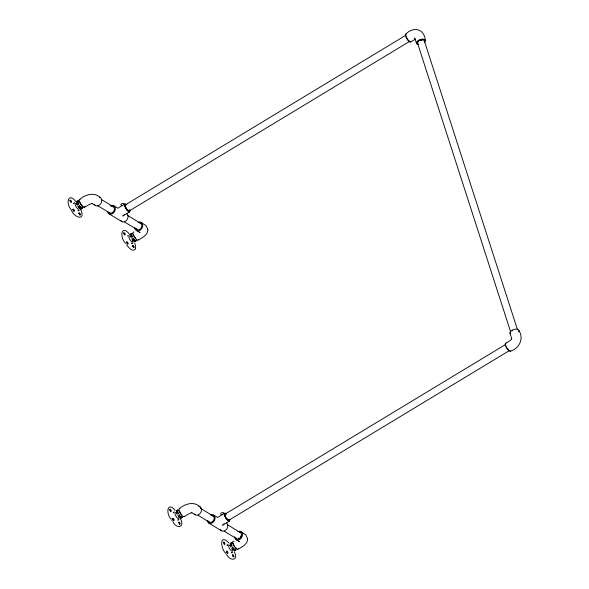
<?xml version="1.0" encoding="UTF-8"?>
<svg xmlns="http://www.w3.org/2000/svg" width="589" height="589" viewBox="0 0 589 589"><rect width="100%" height="100%" fill="white"/><g stroke="black" fill="none" stroke-linecap="round" stroke-linejoin="round"><path stroke-width="0.88" d="M518.857 330.422C524.262 338.484 519.196 348.688 510.398 351.221M76.761 202.918L76.68 203.742L77.77 203.072L77.829 202.277M76.798 202.248L76.879 201.431L77.991 200.768L78.926 201.291M77.888 201.578L77.939 200.915M78.02 202.299L78.565 204.162M78.079 201.475L78.131 200.812M81.061 208.933L81.113 208.27M81.245 208.962L81.311 208.167M80.266 208.454L81.201 208.977L82.313 208.315L82.394 207.497M82.431 206.827L82.482 206.408M130.463 235.571L131.17 237.75M130.5 234.901L130.581 234.076L131.693 233.413L132.628 233.943M131.531 234.923L131.472 235.718L130.405 236.366M131.59 234.231L131.642 233.561M131.722 234.952L132.267 236.815M131.781 234.12L131.84 233.458M134.763 241.586L134.815 240.923M134.947 241.615L135.014 240.813M136.081 240.172L136.015 240.967L134.903 241.63L133.968 241.1M136.096 240.15L136.044 240.813L135.249 240.327M176.509 512.15L176.428 512.967L177.51 512.297L177.576 511.502M176.545 511.473L176.626 510.656L177.738 509.993L178.673 510.523M177.628 510.803L177.679 510.14M177.76 511.532L178.305 513.387M177.826 510.7L177.878 510.037M180.801 518.165L180.852 517.503M180.992 518.187L181.051 517.392M180.006 517.679L180.948 518.21L182.06 517.547L182.141 516.722M230.13 545.613L230.211 544.796M230.247 544.126L230.328 543.301L231.44 542.638L232.375 543.168M231.278 544.148L231.212 544.943L230.144 545.591M231.33 543.456L231.381 542.793M231.462 544.177L232.014 546.04M231.529 543.352L231.58 542.683M234.503 550.811L234.562 550.148M234.694 550.84L234.753 550.045M235.843 549.375L235.762 550.192L234.65 550.855L233.715 550.332M78.182 210.501L78.05 211.024L79.353 210.236M177.922 519.726L177.79 520.256L179.093 519.461M511.642 338.918C512.202 339.419 507.055 342.739 505.634 343.21M135.477 248.794L135.573 246.261L134.667 242.882M135.441 248.882C132.996 252.762 128.476 247.38 126.819 245.186M124.345 214.536L122.784 216.016L129.698 211.819M224.092 523.761L222.532 525.241L229.445 521.051M129.889 234.636C120.966 223.297 119.493 237.566 125.582 243.426M228.981 543.095C219.079 532.427 220.529 549.036 225.933 553.55M226.566 554.411C229.82 561.177 238.832 561.133 234.415 552.107M133.055 242.889L131.708 243.728L131.877 242.882M232.795 552.114L231.492 552.902L231.639 552.268M79.596 199.428C85.191 194.569 94.321 191.719 100.351 197.617M74.656 202.645L73.397 203.404L73.971 203.522M79.095 207.483L79.986 206.945L80.781 207.431M84.36 207.438L89.845 204.14L92.134 203.529M405.887 33.978C413.699 26.085 424.5 28.92 425.324 40.442M124.846 204.015L117.91 208.204L113.692 205.738M406.439 34.891L125.442 204.825A3.6 1.259 58.8 0 0 126.576 209.161A3.6 1.259 58.8 0 0 129.411 210.457M129.109 211.017L409.318 41.554M410.658 41.996L415.127 39.294M128.358 235.298L127.452 236.079M130.618 236.366L131.509 235.828L132.238 237.109M132.797 240.135L133.688 239.598L134.483 240.076M138.062 240.091C142.015 237.912 148.502 234.849 147.795 229.209M179.336 508.653C184.931 503.794 194.068 500.944 200.091 506.842M174.396 511.87L173.137 512.636L173.718 512.747M177.849 515.449L178.585 516.73L179.652 516.082L178.916 514.801M178.842 516.708L179.733 516.17L180.521 516.656M184.107 516.671L189.584 513.365L191.926 512.776M224.593 513.247L217.658 517.429L213.439 514.963M225.182 514.05L505.399 344.594M228.849 520.242L509.065 350.786M228.098 544.523L226.839 545.281L227.42 545.399M230.358 545.591L231.249 545.053L231.985 546.334M232.545 549.36L233.435 548.823L234.231 549.301M237.809 549.316C241.755 547.137 248.249 544.074 247.542 538.434M222.222 514.764L222.613 514.558M141.286 222.509L146.168 225.756L147.832 229.46M101.323 199.457L113.684 206.975M127.592 215.427L140.719 223.408M97.494 205.546L110.622 213.535M124.529 221.987L136.891 229.496M109.083 213.836L121.842 221.597M136.317 230.402L139.961 232.626L139.203 231.956M91.832 203.36L95.381 205.509M76.923 201.409L77.453 201.732M130.625 234.061L131.023 234.304M130.552 234.231L131.082 234.555M80.855 207.254L79.324 205.495M81.547 207.681L82.342 208.16M134.557 239.907L133.026 238.14M81.473 207.851L82.269 208.337M135.175 240.503L135.971 240.982M78.779 207.549L79.714 208.072M132.481 240.194L133.416 240.724M241.034 531.734L245.907 534.989L247.579 538.685M200.297 508.219L213.432 516.2M227.332 524.652L240.467 532.64M198.007 515.242L209.596 522.288M224.269 531.212L236.631 538.729M191.58 512.585L195.121 514.742M208.823 523.069L221.589 530.829M236.064 539.627L239.701 541.851L238.943 541.181M176.671 510.641L177.201 510.957M176.597 510.81L176.994 511.053M180.595 516.487L179.071 514.72M181.287 516.906L182.082 517.385M234.297 549.132L232.773 547.372M234.996 549.552L235.791 550.038M181.221 517.076L182.016 517.562M234.923 549.728L235.718 550.207M178.519 516.774L179.454 517.304M232.221 549.427L233.163 549.949M175.279 510.449C166.967 500.657 165.848 513.844 171.046 519.078M414.899 38.278L414.715 37.939L416.438 43.284M76.187 201.983C68.147 191.248 65.357 203.573 71.298 209.846C74.023 217.937 86.311 221.479 80.597 209.301M172.864 521.766C176.928 529.673 185.366 527.28 180.344 518.526M171.62 520.006L172.231 520.904M132.878 238.221L133.607 239.502L132.54 240.15L131.811 238.869M77.8 203.176L78.536 204.457M79.176 205.576L79.905 206.857L78.838 207.497L78.109 206.224M76.732 203.823L77.468 205.105M76.673 203.875L77.284 204.935M78.042 206.268L78.654 207.335M232.618 547.453L233.354 548.727L232.287 549.375L231.551 548.094M230.181 545.701L230.917 546.982M177.547 512.408L178.276 513.682M176.479 513.048L177.208 514.33M424.249 40.619L517.503 329.73M417.513 43.107L510.766 332.218M509.978 333.264L511.738 338.734M221.125 514.388A1.598 0.839 -17.9 0 1 220.897 513.277A1.598 0.839 -17.9 0 1 222.936 512.585A1.598 0.839 -17.9 0 1 223.525 513.571M229.092 519.793A3.534 1.237 58.8 0 1 225.889 517.672A3.534 1.237 58.8 0 1 225.756 514.116M226.669 523.039A4.668 3.622 -58.7 0 1 226.213 529.673A4.668 3.622 -58.7 0 1 220.396 529.599M211.296 515.662A3.6 2.798 -58.7 0 1 214.153 517.937A3.6 2.798 -58.7 0 1 211.893 522.038A3.6 2.798 -58.7 0 1 208.344 521.022M210.509 514.926A4.668 3.622 -58.7 0 1 215.014 517.37A4.668 3.622 -58.7 0 1 211.753 523.106A4.668 3.622 -58.7 0 1 207.247 520.654M229.651 519.218A4.594 1.612 58.8 0 1 227.678 520.485A4.594 1.612 58.8 0 1 224.313 514.727A4.594 1.612 58.8 0 1 226.64 514.064M239.34 532.287A3.6 2.798 -58.7 0 1 240.746 537.418A3.6 2.798 -58.7 0 1 235.666 537.426M240.791 535.916A2.798 2.172 -58.7 0 1 240.459 536.719M239.281 537.956A2.798 2.172 -58.7 0 1 238.552 538.258M237.875 531.617A4.668 3.622 -58.7 0 1 242.447 534.179A4.668 3.622 -58.7 0 1 238.854 539.892A4.668 3.622 -58.7 0 1 234.621 536.785M238.199 548.639A4.668 1.634 58.8 0 1 233.811 545.782A4.668 1.634 58.8 0 1 234.201 541.527M236.52 548.315A3.6 1.259 58.8 0 1 236.204 548.123M235.865 547.851A3.6 1.259 58.8 0 1 235.512 547.512M234.805 546.658A3.6 1.259 58.8 0 1 234.474 546.172M234.172 545.664A3.6 1.259 58.8 0 1 233.899 545.142M233.487 544.133A3.6 1.259 58.8 0 1 233.288 543.249M198.603 506.385A4.668 3.622 -58.7 0 1 200.827 512.467A4.668 3.622 -58.7 0 1 194.363 514.028M184.416 516.288A4.668 1.634 58.8 0 1 180.271 513.424A4.668 1.634 58.8 0 1 179.844 508.601M181.81 514.86A3.6 1.259 58.8 0 1 181.449 514.462M181.103 514.013A3.6 1.259 58.8 0 1 180.771 513.527M180.47 513.012A3.6 1.259 58.8 0 1 180.197 512.496M179.969 511.981A3.6 1.259 58.8 0 1 179.66 511.016M178.982 517.937A3.401 1.193 58.8 0 1 175.875 516.045A3.401 1.193 58.8 0 1 175.905 512.695M178.762 522.642A1.2 0.42 58.8 0 1 179.505 523.842A1.2 0.42 58.8 0 1 179.358 524.49M172.224 518.776A1.2 0.42 58.8 0 1 172.754 518.99M172.982 519.24A1.2 0.42 58.8 0 1 173.49 520.809M169.301 509.713A1.2 0.42 58.8 0 1 170.169 510.324A1.2 0.42 58.8 0 1 170.641 511.62M232.684 550.582A3.401 1.193 58.8 0 1 229.739 548.963A3.401 1.193 58.8 0 1 229.305 545.23M232.464 555.287A1.2 0.42 58.8 0 1 233.273 556.988M226.456 551.635A1.2 0.42 58.8 0 1 227.266 553.329M223.533 542.579A1.2 0.42 58.8 0 1 224.276 543.772A1.2 0.42 58.8 0 1 224.129 544.427M229.158 519.689A3.6 1.259 58.8 0 1 225.889 517.716A3.6 1.259 58.8 0 1 225.859 514.109M227.921 519.505A2.798 0.979 58.8 0 1 226.478 518.114M510.715 350.845A4.668 1.634 58.8 0 1 506.569 347.974A4.668 1.634 58.8 0 1 506.142 343.151M510.361 333.867A4.668 2.437 -17.9 0 1 514.33 329.339A4.668 2.437 -17.9 0 1 518.548 331.909M509.264 350.286A3.6 1.259 58.8 0 1 508.962 350.131M508.631 349.903A3.6 1.259 58.8 0 1 508.278 349.594M507.924 349.225A3.6 1.259 58.8 0 1 507.232 348.327M506.915 347.827A3.6 1.259 58.8 0 1 506.621 347.311M506.165 346.28A3.6 1.259 58.8 0 1 506.01 345.802M512.253 330.819A3.6 1.885 -17.9 0 1 512.724 330.525M417.999 43.608A3.6 1.885 -17.9 0 1 420.266 40.081A3.6 1.885 -17.9 0 1 424.257 41.547M418.234 42.165A2.798 1.465 -17.9 0 1 418.735 41.436M420.818 40.361A2.798 1.465 -17.9 0 1 421.996 40.229M418.521 44.55A4.668 2.437 -17.9 0 1 417.159 41.289A4.668 2.437 -17.9 0 1 423.594 39.227A4.668 2.437 -17.9 0 1 424.345 42.688M410.967 41.62A4.668 1.634 58.8 0 1 406.999 39.036A4.668 1.634 58.8 0 1 406.123 33.912M409.524 41.061A3.6 1.259 58.8 0 1 407.485 39.102M407.168 38.602A3.6 1.259 58.8 0 1 406.881 38.086M406.763 37.858A3.6 1.259 58.8 0 1 406.248 36.503M128.174 210.28A2.798 0.979 58.8 0 1 126.098 207.814M125.7 206.768A2.798 0.979 58.8 0 1 125.847 205.509M121.717 205.208A1.598 0.839 -17.9 0 1 120.959 204.295A1.598 0.839 -17.9 0 1 122.829 203.345A1.598 0.839 -17.9 0 1 123.911 204.096M129.352 209.817A3.534 1.237 58.8 0 1 126.679 209.257A3.534 1.237 58.8 0 1 125.722 204.832M126.458 213.49A4.668 3.622 -58.7 0 1 126.709 220.176A4.668 3.622 -58.7 0 1 120.649 220.367M111.549 206.437A3.6 2.798 -58.7 0 1 114.023 210.766A3.6 2.798 -58.7 0 1 108.869 212.261M110.165 206.003A4.668 3.622 -58.7 0 1 115.186 207.726A4.668 3.622 -58.7 0 1 112.212 213.785A4.668 3.622 -58.7 0 1 107.507 211.429M129.904 209.986A4.594 1.612 58.8 0 1 127.938 211.252A4.594 1.612 58.8 0 1 124.573 205.502A4.594 1.612 58.8 0 1 126.893 204.839M139.983 223.106A3.6 2.798 -58.7 0 1 140.859 228.385A3.6 2.798 -58.7 0 1 135.919 228.201M138.128 222.384A4.668 3.622 -58.7 0 1 142.707 224.954A4.668 3.622 -58.7 0 1 139.107 230.667A4.668 3.622 -58.7 0 1 134.874 227.56M138.452 239.414A4.668 1.634 58.8 0 1 134.233 236.844A4.668 1.634 58.8 0 1 134.115 232.118M135.764 238.28A3.6 1.259 58.8 0 1 135.411 237.882M135.065 237.433A3.6 1.259 58.8 0 1 134.159 235.917M133.924 235.401A3.6 1.259 58.8 0 1 133.747 234.908M99.386 197.227A4.668 3.622 -58.7 0 1 100.726 203.801A4.668 3.622 -58.7 0 1 94.336 204.339M84.764 206.393A4.668 1.634 58.8 0 1 80.884 204.758A4.668 1.634 58.8 0 1 80.097 199.369M83.366 206.555A3.6 1.259 58.8 0 1 83.078 206.437M82.754 206.246A3.6 1.259 58.8 0 1 82.416 205.973M82.062 205.635A3.6 1.259 58.8 0 1 81.363 204.781M81.032 204.295A3.6 1.259 58.8 0 1 80.045 202.255M79.243 208.344A3.401 1.193 58.8 0 1 77.696 208.771A3.401 1.193 58.8 0 1 75.333 205.031A3.401 1.193 58.8 0 1 76.158 203.463M78.617 213.174A1.2 0.42 58.8 0 1 79.765 214.61M79.832 214.889A1.2 0.42 58.8 0 1 79.824 215.11M72.793 209.596A1.2 0.42 58.8 0 1 73.824 211.237M69.87 200.532A1.2 0.42 58.8 0 1 70.621 201.416A1.2 0.42 58.8 0 1 70.894 202.395M132.731 241.829A3.401 1.193 58.8 0 1 129.536 238.92A3.401 1.193 58.8 0 1 129.867 236.115M132.937 241.357A3.401 1.193 58.8 0 1 132.871 241.637M132.186 245.849A1.2 0.42 58.8 0 1 133.055 246.46A1.2 0.42 58.8 0 1 133.526 247.755M127.128 244.192A1.2 0.42 58.8 0 1 126.915 244.023M126.311 242.167A1.2 0.42 58.8 0 1 127.15 242.962A1.2 0.42 58.8 0 1 127.518 244.104M123.395 233.111A1.2 0.42 58.8 0 1 124.227 233.899A1.2 0.42 58.8 0 1 124.596 235.048M169.875 509.757A1.2 0.42 58.8 0 0 171.068 511.392A1.2 0.42 58.8 0 0 170.773 509.883A1.2 0.42 58.8 0 0 169.875 509.757M172.798 518.821A1.2 0.42 58.8 0 0 173.991 520.455A1.2 0.42 58.8 0 0 173.696 518.946A1.2 0.42 58.8 0 0 172.798 518.821M178.806 522.472A1.2 0.42 58.8 0 0 179.998 524.107A1.2 0.42 58.8 0 0 179.704 522.598A1.2 0.42 58.8 0 0 178.806 522.472M223.577 542.41A1.2 0.42 58.8 0 0 224.77 544.045A1.2 0.42 58.8 0 0 224.475 542.535A1.2 0.42 58.8 0 0 223.577 542.41M226.5 551.466A1.2 0.42 58.8 0 0 227.693 553.1A1.2 0.42 58.8 0 0 227.398 551.591A1.2 0.42 58.8 0 0 226.5 551.466M232.508 555.118A1.2 0.42 58.8 0 0 233.7 556.752A1.2 0.42 58.8 0 0 233.406 555.25A1.2 0.42 58.8 0 0 232.508 555.118M70.135 200.532A1.2 0.42 58.8 0 0 71.328 202.167A1.2 0.42 58.8 0 0 71.026 200.658A1.2 0.42 58.8 0 0 70.135 200.532M73.051 209.596A1.2 0.42 58.8 0 0 74.251 211.223A1.2 0.42 58.8 0 0 73.949 209.721A1.2 0.42 58.8 0 0 73.051 209.596M79.059 213.247A1.2 0.42 58.8 0 0 80.259 214.882A1.2 0.42 58.8 0 0 79.957 213.373A1.2 0.42 58.8 0 0 79.059 213.247M123.837 233.185A1.2 0.42 58.8 0 0 125.03 234.812A1.2 0.42 58.8 0 0 124.728 233.31A1.2 0.42 58.8 0 0 123.837 233.185M126.76 242.241A1.2 0.42 58.8 0 0 127.953 243.875A1.2 0.42 58.8 0 0 127.651 242.366A1.2 0.42 58.8 0 0 126.76 242.241M132.768 245.893A1.2 0.42 58.8 0 0 133.961 247.527A1.2 0.42 58.8 0 0 133.659 246.018A1.2 0.42 58.8 0 0 132.768 245.893"/></g></svg>
